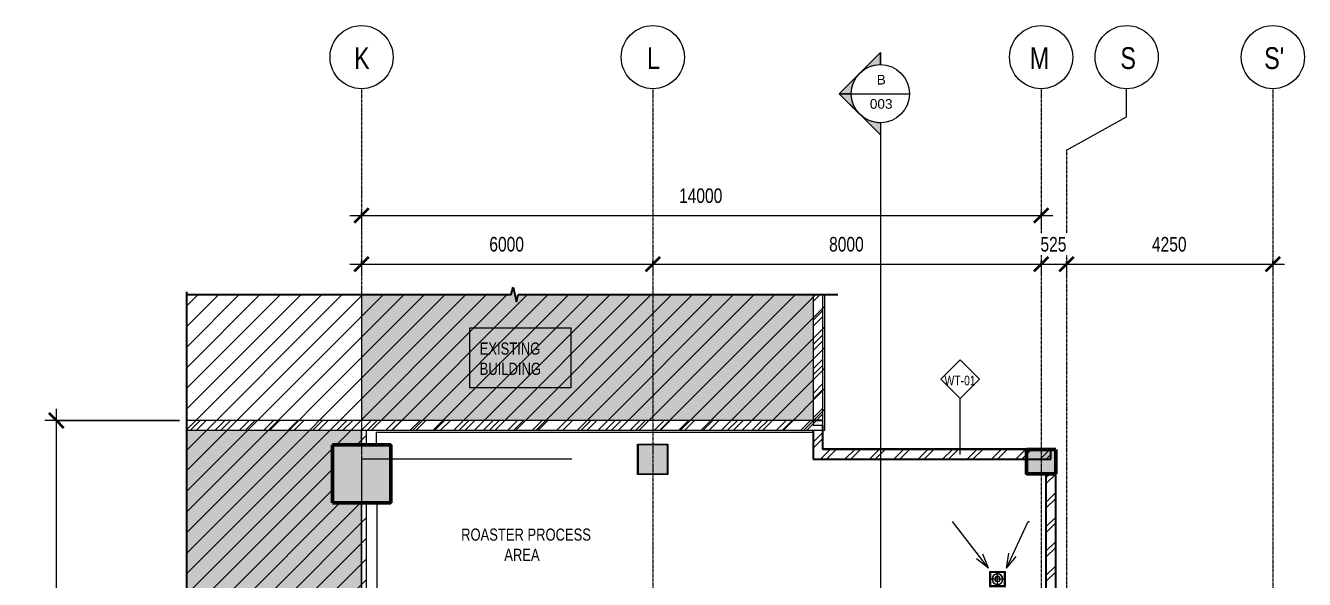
# Model space of a CAD drawing. Header units: millimetres. Extents: x -29259 to 87313, y -139821 to 46728.
# Drawn here: x -6922 to 19424, y 14524 to 25935 of the extents above; entities that cross this region are included whole.
import ezdxf

# ---------------------------------------------------------------- set-up
doc = ezdxf.new("R2010")
doc.units = ezdxf.units.MM
doc.linetypes.add('Grid Line', pattern=[22.225, 12.7, -3.175, 3.175, -3.175])
for name, color, linetype, lineweight in [('A-ANNO-DIMS', 211, 'Continuous', 9), ('A-ANNO-DIMS-100', 211, 'Continuous', 9), ('A-AREA-IDEN', 2, 'Continuous', 9), ('A-DETL-GENF', 92, 'Continuous', 9), ('A-DETL-MEDM', 33, 'Continuous', 25), ('A-DETL-THIN', 151, 'Continuous', 9), ('A-FLOR', 192, 'Continuous', 9), ('A-WALL', 113, 'Continuous', 18), ('A-WALL-IDEN', 211, 'Continuous', 9), ('A-WALL-PATT', 111, 'Continuous', 18), ('G-ANNO-SYMB', 111, 'Continuous', 9), ('G-ANNO-TEXT', 231, 'Continuous', 9), ('GF-PHE_dwg', 8, 'Continuous', 9), ('P-PROC-FLDR', 32, 'Continuous', 9), ('S-COLS', 52, 'Continuous', 18), ('S-GRID', 8, 'Continuous', 9), ('S-GRID-IDEN', 1, 'Continuous', 9)]:
    doc.layers.add(name, color=color, linetype=linetype, lineweight=lineweight)
doc.styles.add('Arial_2', font='arial.ttf', dxfattribs={"height": 200})
doc.styles.add('Century Gothic', font='GOTHIC.TTF', dxfattribs={"width": 0.8, "height": 450})
doc.styles.add('Century Gothic_1', font='GOTHIC.TTF', dxfattribs={"width": 0.8, "height": 250})
doc.styles.add('Century Gothic_2', font='GOTHIC.TTF', dxfattribs={"width": 0.8, "height": 300})
doc.styles.add('Century Gothic_3', font='GOTHIC.TTF', dxfattribs={"width": 0.8, "height": 200})
doc.dimstyles.new('Diagonal_-_3mm_Century_Gothic', dxfattribs={"dimscale": 304.8, "dimtxt": 313.250481, "dimasz": 0.984252, "dimexe": 0.787402, "dimexo": 0.492126, "dimgap": 0.574147, "dimtad": 1, "dimdec": 0, "dimzin": 0, "dimdsep": 46, "dimtxsty": 'Century Gothic_2', "dimblk1": 'OBLIQUE', "dimblk2": 'OBLIQUE', "dimsah": 1, "dimcen": 0.09, "dimdle": 0.787402, "dimazin": 0, "dimtfac": 1, "dimtdec": 4, "dimtix": 1, "dimtmove": 0, "dimatfit": 3, "dimfxl": 1, "dimtvp": 1, "dimtfill": 1, "dimtolj": 1, "dimtzin": 0, "dimarcsym": 2})
pattern_1 = [(45, (0, 0), (-251.447, 251.447), []), (45, (0, 381), (-251.447, 251.447), [])]

# ---------------------------------------------------------------- blocks, each defined once
blk = doc.blocks.new('Roaster Building_ST_RVT2022_detached_rvt-1-GROUND FLOOR PLAN')
at = {"layer": 'A-FLOR', "lineweight": 5}
for points in [[(777, 17800), (9305, 17800), (9305, 20392), (3227, 20392), (3191, 20240), (3121, 20544), (3085, 20392), (0, 20392), (0, 17800), (100, 17800)], [(-300, -200), (-300, 400), (0, 400), (0, 4700), (-300, 4700), (-300, 5300), (0, 5300), (0, 10700), (-300, 10700), (-300, 11300), (0, 11300), (0, 16100), (-600, 16100), (-600, 17300), (0, 17300), (0, 17600), (-3600, 17600), (-3600, 10271), (-3425, 10235), (-3775, 10165), (-3600, 10129), (-3600, -200), (-518, -200)]]:
    blk.add_hatch(color=8, dxfattribs=at).paths.add_polyline_path(points)
at = {"layer": 'S-COLS', "lineweight": 5}
for color, points in [(254, [(100, 16100), (600, 16100), (600, 17300), (-600, 17300), (-600, 16100), (-300, 16100)]), (8, [(5700, 16700), (6300, 16700), (6300, 17300), (5700, 17300)]), (8, [(13700, 16700), (14300, 16700), (14300, 17200), (13700, 17200)])]:
    blk.add_hatch(color=color, dxfattribs=at).paths.add_polyline_path(points)
at = {"layer": 'A-FLOR', "color": 255, "lineweight": 18}
for p, q in [((0, 20392), (0, 17800)), ((0, 17300), (0, 17600)), ((0, 11300), (0, 16100))]:
    blk.add_line(p, q, dxfattribs=at)
at = {"layer": 'A-FLOR', "color": 250}
for p, q in [((9305, 17550), (300, 17550)), ((300, 17550), (300, 17312)), ((300, 17312), (612, 17312)), ((612, 17312), (612, 16088)), ((5688, 16688), (5688, 17312)), ((5688, 17312), (6312, 17312)), ((6312, 17312), (6312, 16688)), ((13688, 17212), (9505, 17212)), ((13688, 17200), (13688, 17212)), ((13688, 16688), (13688, 17000)), ((6312, 16688), (5688, 16688)), ((14100, 16688), (13688, 16688)), ((612, 16088), (312, 16088)), ((312, 16088), (312, 0))]:
    blk.add_line(p, q, dxfattribs=at)
at = {"layer": 'S-COLS', "color": 7, "lineweight": 50}
for p, q in [((100, 17300), (-600, 17300)), ((-600, 17300), (-600, 16100)), ((600, 17300), (100, 17300)), ((600, 16100), (600, 17300)), ((-600, 16100), (100, 16100)), ((100, 16100), (600, 16100))]:
    blk.add_line(p, q, dxfattribs=at)
at = {"layer": 'S-COLS', "color": 250, "lineweight": 9}
for p, q in [((6300, 17300), (5700, 17300)), ((5700, 17300), (5700, 16700)), ((6300, 16700), (6300, 17300)), ((14300, 17200), (13700, 17200)), ((13700, 17200), (13700, 16700)), ((14300, 16700), (14300, 17200)), ((5700, 16700), (6300, 16700)), ((13700, 16700), (14300, 16700))]:
    blk.add_line(p, q, dxfattribs=at)
blk = doc.blocks.new('Roaster Building_ST_RVT2022 _SST__rvt-1-GROUND FLOOR PLAN')
at = {"layer": 'S-COLS', "lineweight": 5}
blk.add_hatch(color=254, dxfattribs=at).paths.add_polyline_path([(13700, 16700), (14300, 16700), (14300, 17200), (13700, 17200)])
at = {"layer": 'S-COLS', "color": 7, "lineweight": 50}
for p, q in [((14300, 17200), (13700, 17200)), ((13700, 17200), (13700, 16700)), ((14300, 16700), (14300, 17200)), ((13700, 16700), (14300, 16700))]:
    blk.add_line(p, q, dxfattribs=at)
blk = doc.blocks.new('M_Break Line - M_Break Line-660425-GROUND FLOOR PLAN')
at = {"layer": 'A-DETL-MEDM'}
for p, q in [((-6756, 0), (-71, 0)), ((-71, 0), (-35, 152)), ((-35, 152), (35, -152)), ((35, -152), (71, 0)), ((71, 0), (6657, 0))]:
    blk.add_line(p, q, dxfattribs=at)
blk = doc.blocks.new('M_Break Line - M_Break Line-679379-GROUND FLOOR PLAN')
at = {"layer": 'A-DETL-MEDM'}
blk.add_line((71, 0), (10248, 0), dxfattribs=at)
blk = doc.blocks.new('GF-PHE_dwg_A$C3713be6a-761153-GROUND FLOOR PLAN')
at = {"layer": 'P-PROC-FLDR'}
for p, q in [((854, 14375), (854, 14685)), ((856, 14687), (1163, 14687)), ((870, 14401), (870, 14659)), ((882, 14671), (1137, 14671)), ((1149, 14659), (1149, 14401)), ((1165, 14685), (1165, 14375)), ((1163, 14373), (856, 14373)), ((1137, 14389), (882, 14389))]:
    blk.add_line(p, q, dxfattribs=at)
at = {"layer": 'P-PROC-FLDR', "color": 55}
for p, q in [((1151, 14530), (867, 14530)), ((1009, 14386), (1009, 14674))]:
    blk.add_line(p, q, dxfattribs=at)
at = {"layer": 'P-PROC-FLDR'}
for centre, radius, start, end in [((856, 14685), 2.09, 90.4095, 180.2703), ((882, 14659), 12, 90.275, 180.2968), ((1010, 14531), 112, 90.2885, 180.2813), ((1010, 14529), 112, 179.7171, 269.7111), ((1010, 14530), 107, 90.2844, 180.2874), ((1010, 14529), 107, 179.7113, 269.7169), ((1010, 14530), 56.3, 90.2891, 180.2787), ((1010, 14530), 56.3, 179.7156, 269.7126), ((1010, 14530), 52.4, 90.29, 180.2775), ((1010, 14530), 52.4, 90.2913, 180.2848), ((1010, 14530), 52.4, 179.7219, 269.7063), ((1010, 14530), 52.4, 179.7146, 269.705), ((1009, 14531), 112, 359.7157, 89.7125), ((1009, 14530), 107, 359.7157, 89.7146), ((1009, 14530), 56.3, 359.7187, 89.7135), ((1009, 14530), 52.4, 359.7188, 89.7094), ((1009, 14530), 52.4, 359.7161, 89.7121), ((1009, 14530), 52.4, 270.2943, 0.2818), ((1009, 14529), 112, 270.288, 0.2858), ((1009, 14529), 107, 270.2841, 0.2856), ((1009, 14530), 56.3, 270.2848, 0.287), ((1009, 14530), 52.4, 270.2916, 0.2845), ((1137, 14659), 12, 359.6899, 89.7007), ((856, 14375), 2.08, 179.6907, 269.8457), ((882, 14401), 12, 179.7032, 269.725), ((1137, 14401), 12, 270.2952, 0.2954), ((1163, 14375), 2.08, 270.2939, 0.3861)]:
    blk.add_arc(centre, radius, start, end, dxfattribs=at)
for points in [[(854, 14685), (854, 14686), (855, 14687), (856, 14687)], [(1163, 14687), (1164, 14687), (1165, 14686), (1165, 14685)]]:
    blk.add_open_spline(points, degree=3, dxfattribs=at)
blk = doc.blocks.new('GF-PHE_dwg-761112-GROUND FLOOR PLAN')
at = {"color": 55, "lineweight": 9, "flags": 128}
blk.add_lwpolyline([(-7761, 17000), (-12091, 17000), (-12091, 12118)], dxfattribs=at)
blk.add_blockref('GF-PHE_dwg_A$C3713be6a-761153-GROUND FLOOR PLAN', (0, 0))
blk = doc.blocks.new('Grid - M_Grid Head - Circle-24584-GROUND FLOOR PLAN')
at = {"layer": 'S-GRID-IDEN'}
blk.add_circle((0, 0), 6.5, dxfattribs=at)
blk = doc.blocks.new('DIMBLOCK1-GROUND FLOOR PLAN')
at = {"layer": 'A-ANNO-DIMS-100', "lineweight": 35, "transparency": 16777216}
for p, q in [((0, 22020), (150, 22170)), ((14000, 22020), (14150, 22170)), ((0, 22020), (-150, 21870)), ((14000, 22020), (13850, 21870))]:
    blk.add_line(p, q, dxfattribs=at)
at = {"layer": 'A-ANNO-DIMS-100', "transparency": 16777216}
for p, q in [((-240, 22020), (14240, 22020)), ((0, 22083), (0, 21780)), ((0, 22020), (0, 22083)), ((14000, 22083), (14000, 21780)), ((14000, 22020), (14000, 22083))]:
    blk.add_line(p, q, dxfattribs=at)
at = {"layer": 'A-ANNO-DIMS-100', "color": 0, "transparency": 16777216, "insert": (6540, 22580), "char_height": 300, "width": 1103.84, "attachment_point": 1, "line_spacing_factor": 0.984502, "style": 'Century Gothic_2', "bg_fill": 3, "box_fill_scale": 1.25, "bg_fill_color": 256, "bg_fill_true_color": 13158600, "bg_fill_transparency": 0}
blk.add_mtext('14000', dxfattribs=at)
blk = doc.blocks.new('_Oblique')
at = {"color": 0, "linetype": 'ByBlock', "lineweight": -2}
blk.add_line((-0.5, -0.5), (0.5, 0.5), dxfattribs=at)
blk = doc.blocks.new('DIMBLOCK2-GROUND FLOOR PLAN')
at = {"layer": 'A-ANNO-DIMS-100', "lineweight": 35, "transparency": 16777216}
for p, q in [((0, 21020), (150, 21170)), ((6000, 21020), (6150, 21170)), ((0, 21020), (-150, 20870)), ((6000, 21020), (5850, 20870))]:
    blk.add_line(p, q, dxfattribs=at)
at = {"layer": 'A-ANNO-DIMS-100', "transparency": 16777216}
for p, q in [((0, 21083), (0, 20780)), ((0, 21020), (0, 21083)), ((6000, 21083), (6000, 20780)), ((6000, 21020), (6000, 21083)), ((-240, 21020), (6000, 21020))]:
    blk.add_line(p, q, dxfattribs=at)
at = {"layer": 'A-ANNO-DIMS-100', "color": 0, "transparency": 16777216, "insert": (2632, 21580), "char_height": 300, "width": 883.07, "attachment_point": 1, "line_spacing_factor": 0.984502, "style": 'Century Gothic_2', "bg_fill": 3, "box_fill_scale": 1.25, "bg_fill_color": 256, "bg_fill_true_color": 13158600, "bg_fill_transparency": 0}
blk.add_mtext('6000', dxfattribs=at)
blk = doc.blocks.new('DIMBLOCK3-GROUND FLOOR PLAN')
at = {"layer": 'A-ANNO-DIMS-100', "lineweight": 35, "transparency": 16777216}
for p, q in [((6000, 21020), (6150, 21170)), ((14000, 21020), (14150, 21170)), ((6000, 21020), (5850, 20870)), ((14000, 21020), (13850, 20870))]:
    blk.add_line(p, q, dxfattribs=at)
at = {"layer": 'A-ANNO-DIMS-100', "transparency": 16777216}
for p, q in [((6000, 21083), (6000, 20780)), ((6000, 21020), (6000, 21083)), ((14000, 21083), (14000, 20780)), ((14000, 21020), (14000, 21083)), ((6000, 21020), (14240, 21020))]:
    blk.add_line(p, q, dxfattribs=at)
at = {"layer": 'A-ANNO-DIMS-100', "color": 0, "transparency": 16777216, "insert": (9632, 21580), "char_height": 300, "width": 883.07, "attachment_point": 1, "line_spacing_factor": 0.984502, "style": 'Century Gothic_2', "bg_fill": 3, "box_fill_scale": 1.25, "bg_fill_color": 256, "bg_fill_true_color": 13158600, "bg_fill_transparency": 0}
blk.add_mtext('8000', dxfattribs=at)
blk = doc.blocks.new('DIMBLOCK4-GROUND FLOOR PLAN')
at = {"layer": 'A-ANNO-DIMS-100', "lineweight": 35, "transparency": 16777216}
for p, q in [((-6287, 17800), (-6437, 17950)), ((-6287, 17800), (-6137, 17650)), ((-6287, 0), (-6437, 150)), ((-6287, 0), (-6137, -150))]:
    blk.add_line(p, q, dxfattribs=at)
at = {"layer": 'A-ANNO-DIMS-100', "transparency": 16777216}
for p, q in [((-6287, -240), (-6287, 18040)), ((-3750, 17800), (-6527, 17800)), ((-6287, 17800), (-3750, 17800)), ((-6349, 0), (-6047, 0)), ((-6287, 0), (-6349, 0))]:
    blk.add_line(p, q, dxfattribs=at)
at = {"layer": 'A-ANNO-DIMS-100', "color": 0, "transparency": 16777216, "insert": (-6847, 8440), "char_height": 300, "width": 1103.84, "attachment_point": 1, "rotation": 90, "line_spacing_factor": 0.984502, "style": 'Century Gothic_2', "bg_fill": 3, "box_fill_scale": 1.25, "bg_fill_color": 256, "bg_fill_true_color": 13158600, "bg_fill_transparency": 0}
blk.add_mtext('17800', dxfattribs=at)
blk = doc.blocks.new('Section - M_Section Head - Filled-1049-GROUND FLOOR PLAN')
at = {"layer": 'G-ANNO-SYMB'}
h = blk.add_hatch(color=256, dxfattribs=at)
edge = h.paths.add_edge_path()
edge.add_line((-6, 8.49), (-6, 6))
edge.add_arc((-6, 0), 6, 90, 135)
edge.add_line((-10.24, 4.24), (-6, 8.49))
h = blk.add_hatch(color=256, dxfattribs=at)
edge = h.paths.add_edge_path()
edge.add_line((-6, 8.49), (-1.76, 4.24))
edge.add_arc((-6, 0), 6, 45, 90)
edge.add_line((-6, 6), (-6, 8.49))
h = blk.add_hatch(color=256, dxfattribs=at)
edge = h.paths.add_edge_path()
edge.add_line((-14.49, 0), (-10.24, 4.24))
edge.add_arc((-6, 0), 6, 135, 180)
edge.add_line((-12, 0), (-14.49, 0))
h = blk.add_hatch(color=256, dxfattribs=at)
edge = h.paths.add_edge_path()
edge.add_line((2.49, 0), (0, 0))
edge.add_arc((-6, 0), 6, 360, 405)
edge.add_line((-1.76, 4.24), (2.49, 0))
for p, q in [((-6, 8.49), (-14.49, 0)), ((-6, 8.49), (-10.24, 4.24)), ((-6, 8.49), (2.49, 0)), ((-6, 6), (-6, 8.49)), ((-6, 8.49), (-6, 6)), ((-1.76, 4.24), (-6, 8.49)), ((-10.24, 4.24), (-14.49, 0)), ((2.49, 0), (-1.76, 4.24)), ((-14.49, 0), (-12, 0)), ((0, 0), (2.49, 0)), ((-12, 0), (-14.49, 0)), ((0, 0), (2.49, 0))]:
    blk.add_line(p, q, dxfattribs=at)
for start, end in [(360, 180), (90, 135), (45, 90), (135, 180), (360, 45), (180, 360)]:
    blk.add_arc((-6, 0), 6, start, end, dxfattribs=at)
blk = doc.blocks.new('M_Wall Tag - 8mm-36225-GROUND FLOOR PLAN')
at = {"layer": 'A-WALL-IDEN'}
for p, q in [((-4, 0), (0, 4)), ((0, 4), (4, 0)), ((-4, 0), (0, -4)), ((4, 0), (0, -4))]:
    blk.add_line(p, q, dxfattribs=at)
blk = doc.blocks.new('DIMBLOCK8-GROUND FLOOR PLAN')
at = {"layer": 'A-ANNO-DIMS-100', "lineweight": 35, "transparency": 16777216}
for p, q in [((14000, 21020), (14150, 21170)), ((14525, 21020), (14675, 21170)), ((14000, 21020), (13850, 20870)), ((14525, 21020), (14375, 20870))]:
    blk.add_line(p, q, dxfattribs=at)
at = {"layer": 'A-ANNO-DIMS-100', "transparency": 16777216}
for p, q in [((14000, 21083), (14000, 20780)), ((14000, 21020), (14000, 21083)), ((14525, 21083), (14525, 20780)), ((14525, 21020), (14525, 21083)), ((13760, 21020), (14525, 21020))]:
    blk.add_line(p, q, dxfattribs=at)
at = {"layer": 'A-ANNO-DIMS-100', "color": 0, "transparency": 16777216, "insert": (13986, 21580), "char_height": 300, "width": 662.3, "attachment_point": 1, "line_spacing_factor": 0.984502, "style": 'Century Gothic_2', "bg_fill": 3, "box_fill_scale": 1.25, "bg_fill_color": 256, "bg_fill_true_color": 13158600, "bg_fill_transparency": 0}
blk.add_mtext('525', dxfattribs=at)
blk = doc.blocks.new('DIMBLOCK9-GROUND FLOOR PLAN')
at = {"layer": 'A-ANNO-DIMS-100', "lineweight": 35, "transparency": 16777216}
for p, q in [((14525, 21020), (14675, 21170)), ((18774, 21020), (18924, 21170)), ((14525, 21020), (14375, 20870)), ((18774, 21020), (18624, 20870))]:
    blk.add_line(p, q, dxfattribs=at)
at = {"layer": 'A-ANNO-DIMS-100', "transparency": 16777216}
for p, q in [((14525, 21083), (14525, 20780)), ((14525, 21020), (14525, 21083)), ((18774, 21083), (18774, 20780)), ((18774, 21020), (18774, 21083)), ((14525, 21020), (19014, 21020))]:
    blk.add_line(p, q, dxfattribs=at)
at = {"layer": 'A-ANNO-DIMS-100', "color": 0, "transparency": 16777216, "insert": (16282, 21580), "char_height": 300, "width": 883.07, "attachment_point": 1, "line_spacing_factor": 0.984502, "style": 'Century Gothic_2', "bg_fill": 3, "box_fill_scale": 1.25, "bg_fill_color": 256, "bg_fill_true_color": 13158600, "bg_fill_transparency": 0}
blk.add_mtext('4250', dxfattribs=at)

msp = doc.modelspace()

# ---------------------------------------------------------------- hatches: boundary and pattern name
at = {"layer": 'A-DETL-GENF'}
h = msp.add_hatch(dxfattribs=at)
h.set_pattern_fill('FP_2', color=9, style=0, pattern_type=2)
h.set_pattern_definition([(45, (0, 0), (-212.132, 212.132), [])])
h.paths.add_polyline_path([(-757.5, -3955.1), (-556.5, -3955.1), (-556.5, -200), (-300, -200), (-300, 400), (100, 400), (100, 4700), (-300, 4700), (-300, 5300), (100, 5300), (100, 10699.9), (-300, 10699.9), (-300, 11299.9), (100, 11299.9), (100, 16099.9), (-600, 16099.9), (-600, 17299.9), (100, 17299.9), (100, 17600), (9545, 17600), (9545, 20391.8), (3226.7, 20391.8), (3191.3, 20239.6), (3155.9, 20391.8), (-3600, 20391.8), (-3600, 10270.7), (-3424.9, 10235.3), (-3600, 10199.9), (-3600, -3955.1)])
h.paths.add_polyline_path([(-300, -2476.9), (-300, -2300), (-517.7, -2388.4)])
at = {"layer": 'A-WALL-PATT', "lineweight": 9}
h = msp.add_hatch(dxfattribs=at)
h.set_pattern_fill('FP_1', color=9, style=0, pattern_type=2)
h.set_pattern_definition(pattern_1)
h.paths.add_polyline_path([(9505, 17700), (9505, 20391.8), (9305, 20391.8), (9305, 17700)])
h = msp.add_hatch(dxfattribs=at)
h.set_pattern_fill('FP_1', color=9, style=0, pattern_type=2)
h.set_pattern_definition(pattern_1)
h.paths.add_polyline_path([(9305, 17600), (9305, 17800), (-3600, 17800), (-3600, 17600), (8539, 17600)])
h = msp.add_hatch(dxfattribs=at)
h.set_pattern_fill('FP_1', color=256, style=0, pattern_type=2)
h.set_pattern_definition(pattern_1)
h.paths.add_polyline_path([(9305, 16999.9), (9505, 16999.9), (9505, 17800), (9305, 17800), (9305, 17600)])
h = msp.add_hatch(dxfattribs=at)
h.set_pattern_fill('FP_1', color=256, style=0, pattern_type=2)
h.set_pattern_definition(pattern_1)
h.paths.add_polyline_path([(14200, 16999.9), (14200, 17199.9), (9505, 17199.9), (9505, 16999.9)])
h = msp.add_hatch(dxfattribs=at)
h.set_pattern_fill('FP_1', color=256, style=0, pattern_type=2)
h.set_pattern_definition(pattern_1)
h.paths.add_polyline_path([(14100, 11299.9), (14300, 11299.9), (14300, 16699.9), (14100, 16699.9), (14100, 13098.5)])

# ---------------------------------------------------------------- linework, layer by layer
at = {"layer": 'A-DETL-THIN'}
for p, q in [((9545, 17600), (9545, 20391.8)), ((100, 17299.9), (100, 17600)), ((100, 17600), (9545, 17600)), ((-600, 16099.9), (-600, 17299.9)), ((-600, 17299.9), (100, 17299.9)), ((100, 16099.9), (-600, 16099.9)), ((100, 11299.9), (100, 16099.9))]:
    msp.add_line(p, q, dxfattribs=at)
at = {"layer": 'A-WALL', "color": 9, "lineweight": 9}
for p, q in [((9505, 20391.8), (9305, 20391.8)), ((9305, 20391.8), (9305, 17700)), ((9505, 17800), (9505, 20391.8)), ((9305, 17800), (-3600, 17800)), ((-3600, 17800), (-3600, 17600)), ((9305, 17700), (9505, 17700)), ((-3600, 17600), (9305, 17600))]:
    msp.add_line(p, q, dxfattribs=at)
at = {"layer": 'A-WALL', "lineweight": 25}
for p, q in [((9505, 17800), (9305, 17800)), ((9505, 17199.9), (9505, 17700)), ((9305, 17600), (9305, 16999.9)), ((14200, 17199.9), (9505, 17199.9)), ((14200, 16999.9), (14200, 17199.9)), ((9305, 16999.9), (14200, 16999.9)), ((14100, 16699.9), (14100, 11299.9)), ((14300, 16699.9), (14100, 16699.9)), ((14300, 11299.9), (14300, 16699.9))]:
    msp.add_line(p, q, dxfattribs=at)
at = {"layer": 'A-WALL', "lineweight": 9}
msp.add_line((9505, 17700), (9505, 17800), dxfattribs=at)
at = {"layer": 'A-WALL-IDEN'}
msp.add_line((12331.5, 17099.9), (12331.5, 18251), dxfattribs=at)
at = {"layer": 'G-ANNO-SYMB'}
msp.add_line((10088.4, 24530.8), (11288.4, 24530.8), dxfattribs=at)
at = {"layer": 'G-ANNO-TEXT', "color": 250}
for p, q in [((12172.7, 15718.2), (12172.2, 15718.2)), ((12916.3, 14758.3), (12172.7, 15718.2)), ((13284.3, 14758.3), (13730.2, 15718.2)), ((13730.2, 15718.2), (13763.3, 15718.2)), ((12916.3, 14758.3), (12796.1, 15044.7)), ((13284.3, 14758.3), (13337.8, 15064.3)), ((12916.3, 14758.3), (12669, 14946.3)), ((13284.3, 14758.3), (13483.6, 14996.5))]:
    msp.add_line(p, q, dxfattribs=at)
at = {"layer": 'G-ANNO-TEXT', "color": 250, "flags": 128}
msp.add_lwpolyline([(2230.6, 19708.9), (4314.6, 19708.9), (4314.6, 18468.5), (2230.6, 18468.5)], close=True, dxfattribs=at)
at = {"layer": 'S-GRID', "linetype": 'Grid Line'}
for p, q in [((0, 24634.6), (0, -4394.5)), ((6000, 24634.6), (6000, -4394.5)), ((14000, 24634.6), (14000, -4394.5)), ((18774.4, 24634.6), (18774.4, -4394.5)), ((14524.6, 23364.6), (14524.6, -4394.5))]:
    msp.add_line(p, q, dxfattribs=at)
at = {"layer": 'S-GRID'}
for p, q in [((15762.1, 24053.1), (15762.1, 24634.6)), ((14524.6, 23364.6), (15762.1, 24053.1))]:
    msp.add_line(p, q, dxfattribs=at)

# ---------------------------------------------------------------- block references
at = {"lineweight": 5}
for name in ['Roaster Building_ST_RVT2022_detached_rvt-1-GROUND FLOOR PLAN', 'Roaster Building_ST_RVT2022 _SST__rvt-1-GROUND FLOOR PLAN']:
    msp.add_blockref(name, (0, 0), dxfattribs=at)
at = {"layer": 'A-DETL-GENF', "rotation": 89.9999999999999}
msp.add_blockref('M_Break Line - M_Break Line-679379-GROUND FLOOR PLAN', (-3600, 10199.9), dxfattribs=at)
at = {"layer": 'A-DETL-GENF'}
msp.add_blockref('M_Break Line - M_Break Line-660425-GROUND FLOOR PLAN', (3155.9, 20391.8), dxfattribs=at)
at = {"layer": 'A-WALL-IDEN', "xscale": 99.99999999999993, "yscale": 99.99999999999993, "zscale": 99.99999999999993}
msp.add_blockref('M_Wall Tag - 8mm-36225-GROUND FLOOR PLAN', (12331.5, 18651), dxfattribs=at)
at = {"layer": 'G-ANNO-SYMB', "extrusion": (0, 0, -1), "xscale": 99.99999999999993, "yscale": 99.99999999999993, "zscale": 99.99999999999993, "rotation": 270.0000000000003}
msp.add_blockref('Section - M_Section Head - Filled-1049-GROUND FLOOR PLAN', (-10688.4, 23930.8), dxfattribs=at)
at = {"layer": 'GF-PHE_dwg', "color": 32}
msp.add_blockref('GF-PHE_dwg-761112-GROUND FLOOR PLAN', (12091, 0), dxfattribs=at)
at = {"layer": 'S-GRID-IDEN', "xscale": 99.99999999999993, "yscale": 99.99999999999993, "zscale": 99.99999999999993, "rotation": 180}
for p in [(0, 25284.6), (6000, 25284.6), (14000, 25284.6), (15762.1, 25284.6), (18774.4, 25284.6)]:
    msp.add_blockref('Grid - M_Grid Head - Circle-24584-GROUND FLOOR PLAN', p, dxfattribs=at)

# ---------------------------------------------------------------- texts
at = {"layer": 'A-AREA-IDEN', "char_height": 250, "attachment_point": 1, "style": 'Century Gothic_1'}
for s, insert, width in [('ROASTER PROCESS', (2051, 15572.5), 3014.345), ('AREA', (2940, 15155.8), 859.409)]:
    msp.add_mtext(s, dxfattribs=dict(at, insert=insert, width=width))
at = {"layer": 'A-WALL-IDEN', "insert": (12009.4, 18721.3), "char_height": 200, "width": 776.033, "attachment_point": 1, "style": 'Century Gothic_3'}
msp.add_mtext('WT-01', dxfattribs=at)
at = {"layer": 'G-ANNO-SYMB', "char_height": 200, "attachment_point": 1, "style": 'Arial_2'}
for s, insert, width in [('B', (10613.7, 24919.7), 232.489), ('003', (10471.7, 24420.8), 577.215)]:
    msp.add_mtext(s, dxfattribs=dict(at, insert=insert, width=width))
at = {"layer": 'G-ANNO-TEXT', "color": 7, "char_height": 250, "attachment_point": 1, "style": 'Century Gothic_1'}
for s, insert, width in [('EXISTING ', (2433.8, 19405.2), 1513.586), ('BUILDING', (2433.8, 18988.5), 1552.067)]:
    msp.add_mtext(s, dxfattribs=dict(at, insert=insert, width=width))

# ---------------------------------------------------------------- next in the draw order: texts
at = {"layer": 'S-GRID-IDEN', "char_height": 450, "attachment_point": 1, "style": 'Century Gothic', "bg_fill": 3, "box_fill_scale": 1.25, "bg_fill_color": 256, "bg_fill_true_color": 13158600, "bg_fill_transparency": 0}
for s, insert, width in [('K', (-153.5, 25489.3), 365.569), ('L', (5880.9, 25489.3), 282.194), ('M', (13764.5, 25489.3), 564.388), ('S', (15632.6, 25489.3), 307.848), ("S'", (18594.5, 25489.3), 429.704)]:
    msp.add_mtext(s, dxfattribs=dict(at, insert=insert, width=width))

# ---------------------------------------------------------------- next in the draw order: dimensions: what is measured, and where the dimension line sits
at = {"layer": 'A-ANNO-DIMS'}
dim = msp.add_linear_dim(base=(14000, 22020.4), p1=(0, 22232.5), p2=(14000, 22232.5), dimstyle='Diagonal_-_3mm_Century_Gothic', override={"dimpost": '<>', "dimfxl": 13999.999998}, dxfattribs=at)
dim.commit()
dim.dimension.update_dxf_attribs({"geometry": 'DIMBLOCK1-GROUND FLOOR PLAN', "text_midpoint": (7000, 22352.9)})
dim = msp.add_linear_dim(base=(-6287.1, 17800), p1=(-6499.2, 0), p2=(-3600, 17800), angle=90, dimstyle='Diagonal_-_3mm_Century_Gothic', override={"dimpost": '<>', "dimfxl": 18034.566715}, dxfattribs=at)
dim.commit()
dim.dimension.update_dxf_attribs({"geometry": 'DIMBLOCK4-GROUND FLOOR PLAN', "text_midpoint": (-6619.7, 8900)})

# ---------------------------------------------------------------- next in the draw order: dimensions: what is measured, and where the dimension line sits
dim = msp.add_linear_dim(base=(6000, 21020.4), p1=(0, 21232.5), p2=(6000, 21232.5), dimstyle='Diagonal_-_3mm_Century_Gothic', override={"dimpost": '<>', "dimfxl": 5999.999998}, dxfattribs=at)
dim.commit()
dim.dimension.update_dxf_attribs({"geometry": 'DIMBLOCK2-GROUND FLOOR PLAN', "text_midpoint": (3000, 21352.9)})

# ---------------------------------------------------------------- next in the draw order: dimensions: what is measured, and where the dimension line sits
dim = msp.add_linear_dim(base=(14000, 21020.4), p1=(6000, 21232.5), p2=(14000, 21232.5), dimstyle='Diagonal_-_3mm_Century_Gothic', override={"dimpost": '<>', "dimfxl": 8000}, dxfattribs=at)
dim.commit()
dim.dimension.update_dxf_attribs({"geometry": 'DIMBLOCK3-GROUND FLOOR PLAN', "text_midpoint": (10000, 21352.9)})

# ---------------------------------------------------------------- next in the draw order: linework, layer by layer
at = {"layer": 'G-ANNO-SYMB'}
msp.add_line((10688.4, 23930.8), (10688.4, -4977.7), dxfattribs=at)

# ---------------------------------------------------------------- next in the draw order: dimensions: what is measured, and where the dimension line sits
at = {"layer": 'A-ANNO-DIMS'}
dim = msp.add_linear_dim(base=(14524.6, 21020.4), p1=(14000, 21232.5), p2=(14524.6, 21232.5), dimstyle='Diagonal_-_3mm_Century_Gothic', override={"dimpost": '<>', "dimfxl": 524.6}, dxfattribs=at)
dim.commit()
dim.dimension.update_dxf_attribs({"geometry": 'DIMBLOCK8-GROUND FLOOR PLAN', "text_midpoint": (14262.3, 21352.9)})

# ---------------------------------------------------------------- next in the draw order: dimensions: what is measured, and where the dimension line sits
dim = msp.add_linear_dim(base=(18774.4, 21020.4), p1=(14524.6, 21232.5), p2=(18774.4, 21232.5), dimstyle='Diagonal_-_3mm_Century_Gothic', override={"dimpost": '<>', "dimfxl": 4249.750023}, dxfattribs=at)
dim.commit()
dim.dimension.update_dxf_attribs({"geometry": 'DIMBLOCK9-GROUND FLOOR PLAN', "text_midpoint": (16649.5, 21352.9)})

doc.saveas('drawing.dxf')
